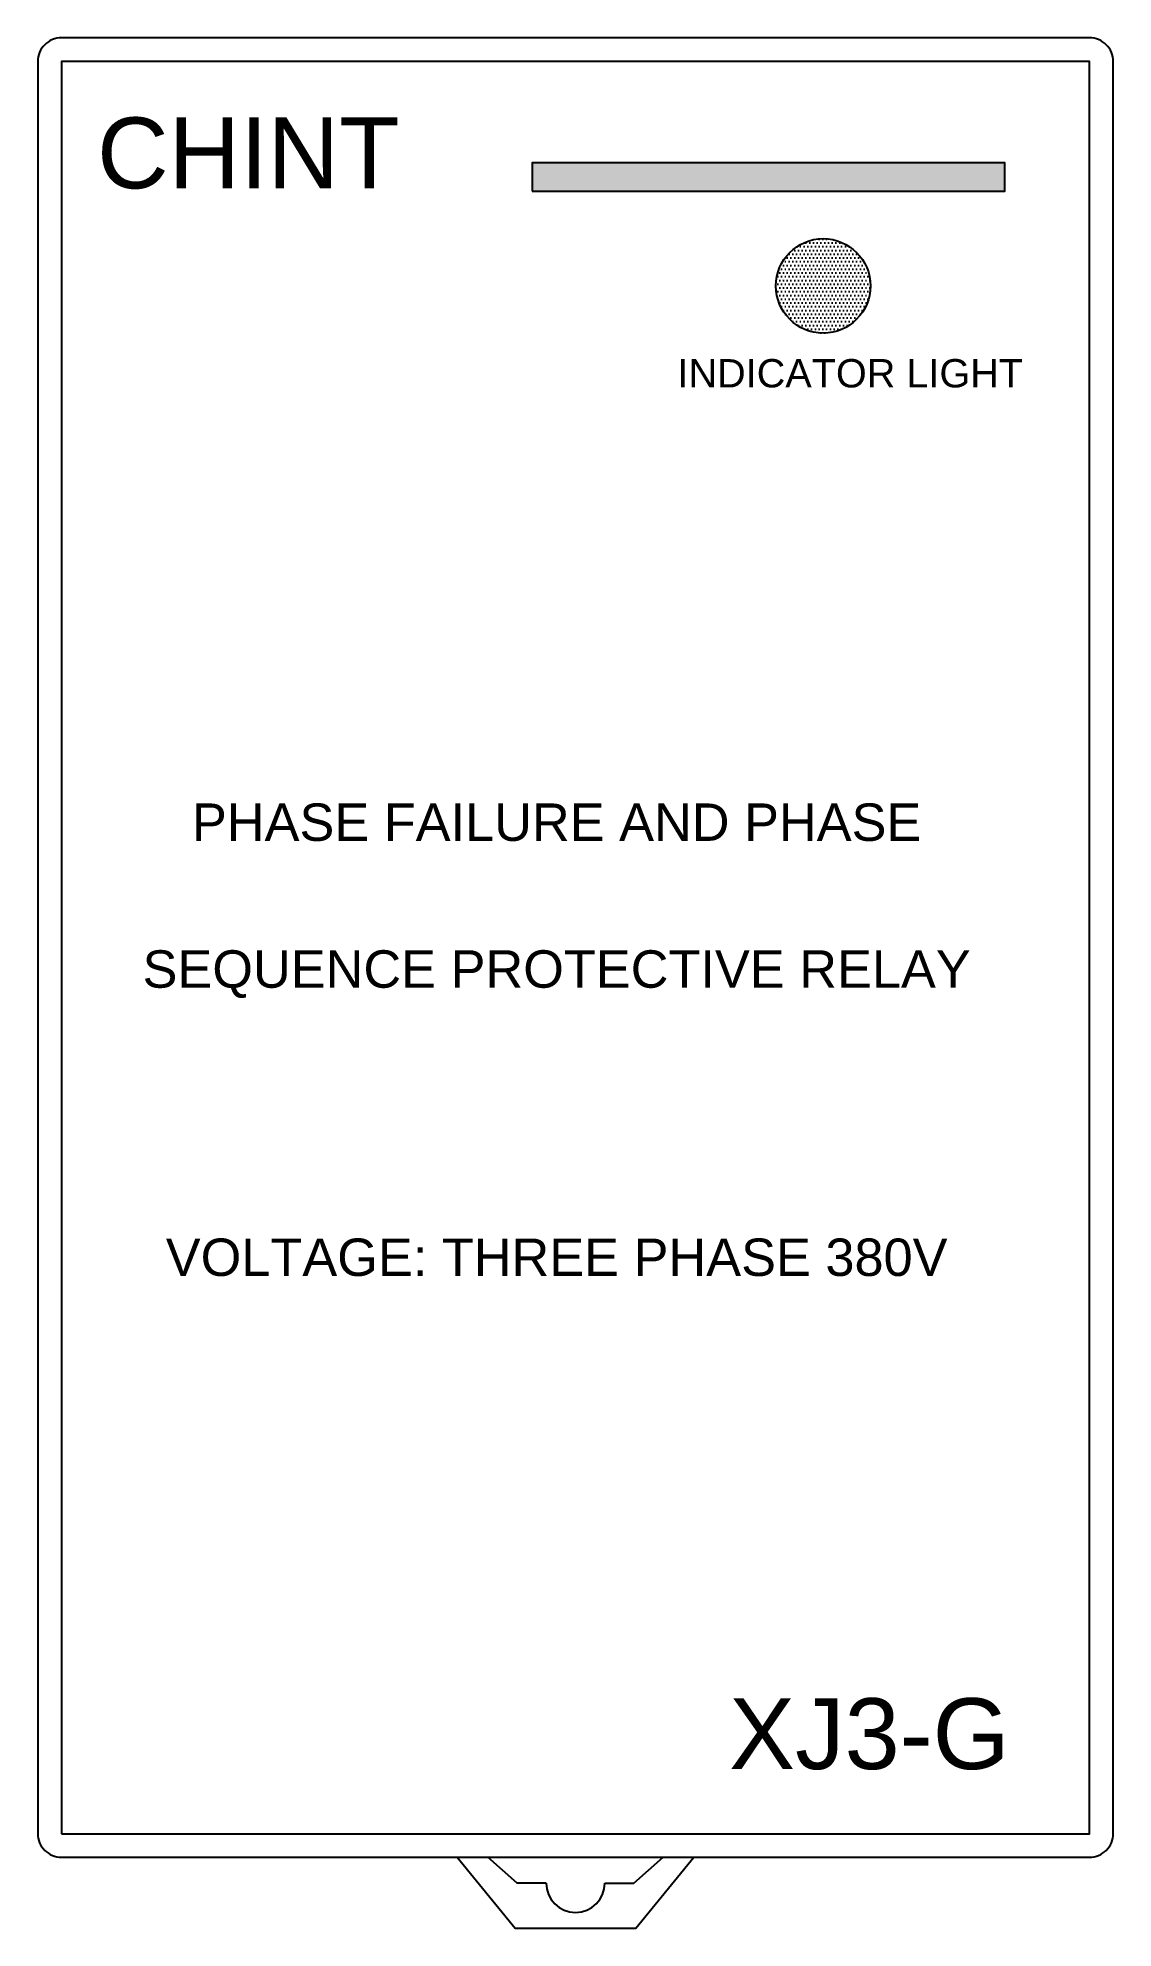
# Model space of a CAD drawing. Header units: millimetres. Extents: x 7.7 to 53.2, y 0 to 80.
import ezdxf

# ---------------------------------------------------------------- set-up
doc = ezdxf.new("R2010")
doc.units = ezdxf.units.MM
doc.styles.add('ARIAL', font='arial.ttf')

# ---------------------------------------------------------------- blocks, each defined once
blk = doc.blocks.new('*U443')
h = blk.add_hatch(color=256)
h.set_gradient(color1=(0, 0, 255), color2=(0, 0, 235), one_color=1, tint=0.46, name='INVCYLINDER')
h.paths.add_polyline_path([(-1.834, 70.514), (18.166, 70.514), (18.166, 71.714), (-1.834, 71.714)])
h = blk.add_hatch()
h.set_pattern_fill('DOTS', color=256, scale=0.1, style=0)
h.set_pattern_definition([(0, (-28796.34768, -2100.85443), (0.079375, 0.15875), [0, -0.15875])])
edge = h.paths.add_edge_path()
edge.add_arc((10.48, 66.501), 2, 0, 360)
blk.add_lwpolyline([(-21.75, 0), (21.75, 0, 0.414214), (22.75, 1), (22.75, 76, 0.414214), (21.75, 77), (-21.75, 77, 0.414214), (-22.75, 76), (-22.75, 1, 0.414214)], format="xyb", close=True)
blk.add_lwpolyline([(-21.75, 1), (21.75, 1), (21.75, 76), (-21.75, 76)], close=True)
at = {"color": 5}
blk.add_lwpolyline([(-1.834, 70.514), (18.166, 70.514), (18.166, 71.714), (-1.834, 71.714)], close=True, dxfattribs=at)
for points in [[(-5, 0), (-2.553, -3), (2.553, -3), (5, 0)], [(-1.244, -1.09), (-2.473, -1.09), (-3.709, 0)], [(1.244, -1.09), (2.473, -1.09), (3.709, 0)]]:
    blk.add_lwpolyline(points)
blk.add_circle((10.48, 66.501), 2)
blk.add_arc((0, -1.09), 1.244, 180, 0)
at = {"color": 5, "insert": (-13.841, 72.107), "char_height": 3, "width": 33.20104, "attachment_point": 5, "style": 'ARIAL'}
blk.add_mtext('CHINT', dxfattribs=at)
at = {"color": 7, "attachment_point": 5, "style": 'ARIAL'}
for s, insert, char_height, width in [('INDICATOR LIGHT', (11.625, 62.796), 1.2, 24.4936), ('PHASE FAILURE AND PHASE', (-0.798, 43.795), 1.584, 32.33155), ('SEQUENCE PROTECTIVE RELAY', (-0.798, 37.374), 1.584, 41.39585), ('VOLTAGE: THREE PHASE 380V', (-0.798, 25.383), 1.584, 41.39585), ('XJ3-G', (12.434, 5.211), 3, 33.20104)]:
    blk.add_mtext(s, dxfattribs=dict(at, insert=insert, char_height=char_height, width=width))

msp = doc.modelspace()

# ---------------------------------------------------------------- block references
msp.add_blockref('*U443', (30.442, 3))

doc.saveas('drawing.dxf')
